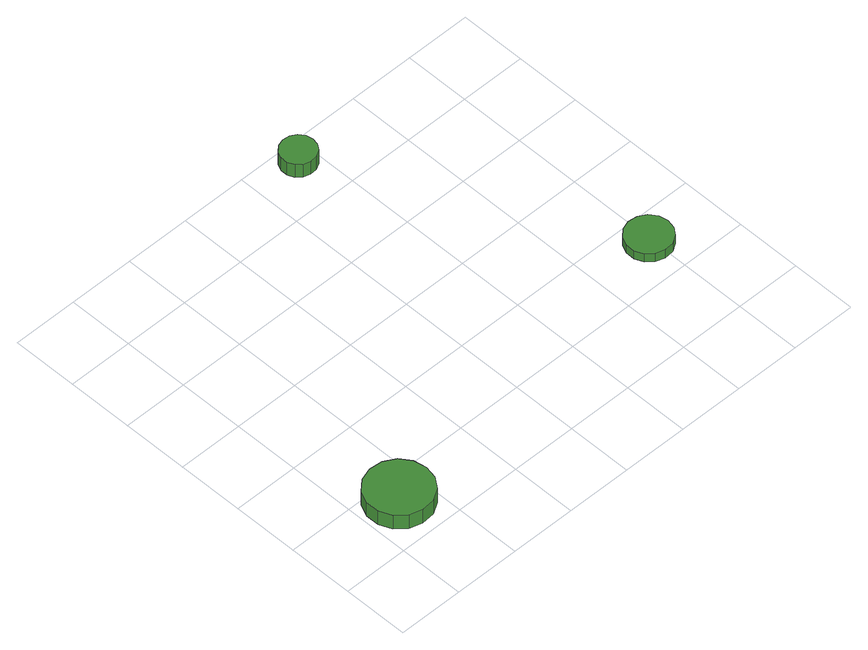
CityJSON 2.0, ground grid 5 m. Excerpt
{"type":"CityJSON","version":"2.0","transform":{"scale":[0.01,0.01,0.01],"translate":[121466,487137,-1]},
"CityObjects":{
"tree1":{"type":"SolitaryVegetationObject","attributes":{"function":"something"},"geometry":[{"type":"MultiSurface","lod":"1","boundaries":[[[0,1,2,3,4,5,6,7,8,9,10,11,12,13,14]],[[15,16,17,18,19,20,21,22,23,24,25,26,27,28,29]],[[0,29,28,1]],[[1,28,27,2]],[[2,27,26,3]],[[3,26,25,4]],[[4,25,24,5]],[[5,24,23,6]],[[6,23,22,7]],[[7,22,21,8]],[[8,21,20,9]],[[9,20,19,10]],[[10,19,18,11]],[[11,18,17,12]],[[12,17,16,13]],[[13,16,15,14]],[[14,15,29,0]]]}]},
"tree2":{"type":"SolitaryVegetationObject","attributes":{"function":"something"},"geometry":[{"type":"MultiSurface","lod":"1","boundaries":[[[30,31,32,33,34,35,36,37,38,39,40,41,42,43,44]],[[45,46,47,48,49,50,51,52,53,54,55,56,57,58,59]],[[30,59,58,31]],[[31,58,57,32]],[[32,57,56,33]],[[33,56,55,34]],[[34,55,54,35]],[[35,54,53,36]],[[36,53,52,37]],[[37,52,51,38]],[[38,51,50,39]],[[39,50,49,40]],[[40,49,48,41]],[[41,48,47,42]],[[42,47,46,43]],[[43,46,45,44]],[[44,45,59,30]]]}]},
"tree3":{"type":"SolitaryVegetationObject","attributes":{"function":"something"},"geometry":[{"type":"MultiSurface","lod":"1","boundaries":[[[60,61,62,63,64,65,66,67,68,69,70,71,72,73,74]],[[75,76,77,78,79,80,81,82,83,84,85,86,87,88,89]],[[60,89,88,61]],[[61,88,87,62]],[[62,87,86,63]],[[63,86,85,64]],[[64,85,84,65]],[[65,84,83,66]],[[66,83,82,67]],[[67,82,81,68]],[[68,81,80,69]],[[69,80,79,70]],[[70,79,78,71]],[[71,78,77,72]],[[72,77,76,73]],[[73,76,75,74]],[[74,75,89,60]]]}]}
},
"vertices":[
[527,329,189],[506,429,189],[446,512,189],[357,563,189],[256,573,189],[159,542,189],[83,474,189],[42,380,189],[42,278,189],[83,185,189],[159,117,189],[256,86,189],[357,96,189],[446,147,189],[506,230,189],[506,230,61],[446,147,61],[357,96,61],[256,86,61],[159,117,61],[83,185,61],[42,278,61],[42,380,61],[83,474,61],[159,542,61],[256,573,61],[357,563,61],[446,512,61],[506,429,61],[527,329,61],
[1996,2856,183],[1985,2909,183],[1953,2953,183],[1906,2980,183],[1852,2986,183],[1800,2969,183],[1759,2932,183],[1737,2883,183],[1737,2828,183],[1759,2779,183],[1800,2742,183],[1852,2726,183],[1906,2731,183],[1953,2758,183],[1985,2802,183],[1985,2802,62],[1953,2758,62],[1906,2731,62],[1852,2726,62],[1800,2742,62],[1759,2779,62],[1737,2828,62],[1737,2883,62],[1759,2932,62],[1800,2969,62],[1852,2986,62],[1906,2980,62],[1953,2953,62],[1985,2909,62],[1996,2856,62],
[3146,801,138],[3131,870,138],[3089,928,138],[3028,963,138],[2957,971,138],[2890,949,138],[2837,901,138],[2808,836,138],[2808,765,138],[2837,700,138],[2890,653,138],[2957,631,138],[3028,638,138],[3089,674,138],[3131,731,138],[3131,731,61],[3089,674,61],[3028,638,61],[2957,631,61],[2890,653,61],[2837,700,61],[2808,765,61],[2808,836,61],[2837,901,61],[2890,949,61],[2957,971,61],[3028,963,61],[3089,928,61],[3131,870,61],[3146,801,61]
]}
